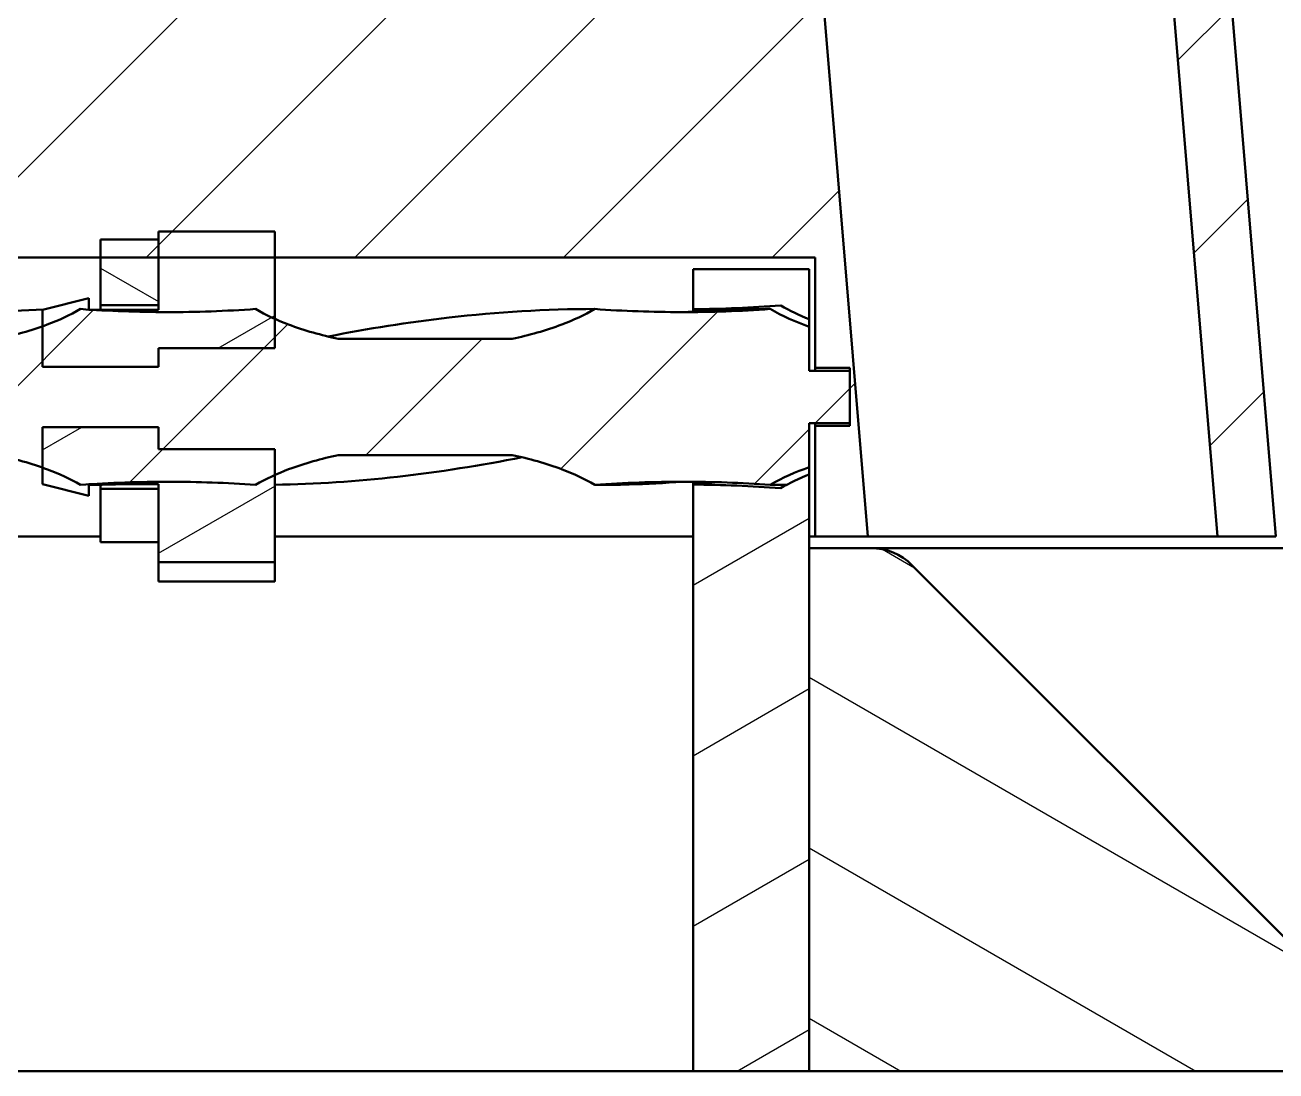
# Model space of a CAD drawing. Header units: inches. Extents: x 0.5 to 16.8, y 0.4 to 9.6.
# Drawn here: x 2.077 to 3.137, y 5.734 to 6.619 of the extents above; entities that cross this region are included whole.
import ezdxf

# ---------------------------------------------------------------- set-up
doc = ezdxf.new("R2010")
doc.units = ezdxf.units.IN
doc.header["$LTSCALE"] = 0.75
doc.header["$MEASUREMENT"] = 0
doc.layers.add('Hatching', color=7, linetype='Continuous', lineweight=25)
doc.layers.add('Visible', color=7, linetype='Continuous', lineweight=50)

msp = doc.modelspace()

# ---------------------------------------------------------------- hatches: boundary and pattern name
at = {"layer": 'Hatching'}
h = msp.add_hatch(dxfattribs=at)
h.set_pattern_fill('ANSI31', color=256, style=0)
h.paths.add_polyline_path([(1.418, 6.2258), (1.418, 5.7828), (1.2105, 5.7828), (1.2064, 5.7336), (1.5164, 5.7336), (1.5164, 6.2258)], flags=0)
edge = h.paths.add_edge_path(flags=0)
edge.add_line((1.5866, 7.0244), (1.5866, 7.1466))
edge.add_spline(control_points=[(1.5866, 7.1466), (1.5667, 7.1669), (1.5476, 7.188), (1.5294, 7.21)], knot_values=[-0.869234, -0.869234, -0.869234, -0.869234, 0, 0, 0, 0], degree=3, periodic=0)
edge.add_line((1.5294, 7.21), (1.3294, 7.21))
edge.add_line((1.3294, 7.21), (1.3212, 7.1116))
edge.add_line((1.3212, 7.1116), (1.418, 7.1116))
edge.add_line((1.418, 7.1116), (1.418, 7.0958))
edge.add_line((1.418, 7.0958), (1.418, 6.9285))
edge.add_line((1.418, 6.9285), (1.5485, 6.9285))
edge.add_line((1.5485, 6.9285), (1.5485, 6.9285))
edge.add_line((1.5485, 6.9285), (1.5485, 7.022))
edge.add_line((1.5485, 7.022), (1.5485, 7.0244))
edge.add_line((1.5485, 7.0244), (1.5866, 7.0244))
edge = h.paths.add_edge_path(flags=0)
edge.add_line((2.7073, 7.0684), (2.7073, 7.0253))
edge.add_ellipse((2.7015, 6.6816), major_axis=(0.0058, 0.3437), ratio=1, start_angle=-21.02, end_angle=0, ccw=False)
edge.add_ellipse((2.7015, 6.6816), major_axis=(0.1287, 0.3188), ratio=1, start_angle=358.7891, end_angle=360, ccw=False)
edge.add_ellipse((2.7015, 6.6816), major_axis=(0.1354, 0.316), ratio=1, start_angle=297.9561, end_angle=360, ccw=False)
edge.add_line((3.0441, 6.7101), (3.0877, 6.1864))
edge.add_line((3.0877, 6.1864), (3.1371, 6.1864))
edge.add_line((3.1371, 6.1864), (3.0841, 6.8233))
edge.add_line((3.0841, 6.8233), (3.0644, 6.8217))
edge.add_line((3.0644, 6.8217), (3.0624, 6.8456))
edge.add_line((3.0624, 6.8456), (3.0821, 6.8472))
edge.add_line((3.0821, 6.8472), (3.0813, 6.8568))
edge.add_line((3.0813, 6.8568), (3.0616, 6.8552))
edge.add_line((3.0616, 6.8552), (3.0603, 6.8707))
edge.add_line((3.0603, 6.8707), (3.08, 6.8724))
edge.add_line((3.08, 6.8724), (3.079, 6.8836))
edge.add_line((3.079, 6.8836), (3.0594, 6.8819))
edge.add_line((3.0594, 6.8819), (3.0586, 6.8919))
edge.add_line((3.0586, 6.8919), (3.0782, 6.8935))
edge.add_line((3.0782, 6.8935), (3.0518, 7.21))
edge.add_line((3.0518, 7.21), (2.8518, 7.21))
edge.add_spline(control_points=[(2.8518, 7.21), (2.8087, 7.1578), (2.7603, 7.1103), (2.7073, 7.0684)], knot_values=[-6.259705, -6.259705, -6.259705, -6.259705, -4.198165, -4.198165, -4.198165, -4.198165], degree=3, periodic=0)
edge = h.paths.add_edge_path(flags=0)
edge.add_ellipse((2.7015, 6.6816), major_axis=(0.0483, 0.004), ratio=1, start_angle=0, end_angle=90.6986)
edge.add_line((2.6969, 6.7298), (2.6899, 6.7291))
edge.add_line((2.6899, 6.7291), (1.5485, 6.7291))
edge.add_line((1.5485, 6.7291), (1.5485, 6.7316))
edge.add_line((1.5485, 6.7316), (1.5485, 6.8251))
edge.add_line((1.5485, 6.8251), (1.5485, 6.8251))
edge.add_line((1.5485, 6.8251), (1.418, 6.8251))
edge.add_line((1.418, 6.8251), (1.418, 6.6792))
edge.add_line((1.418, 6.6792), (1.4377, 6.6792))
edge.add_line((1.4377, 6.6792), (1.4377, 6.6103))
edge.add_line((1.4377, 6.6103), (1.418, 6.6103))
edge.add_line((1.418, 6.6103), (1.418, 6.3832))
edge.add_line((1.418, 6.3832), (1.5164, 6.3832))
edge.add_line((1.5164, 6.3832), (1.5164, 6.4226))
edge.add_line((1.5164, 6.4226), (2.1414, 6.4226))
edge.add_line((2.1414, 6.4226), (2.1906, 6.4226))
edge.add_line((2.1906, 6.4226), (2.289, 6.4226))
edge.add_line((2.289, 6.4226), (2.7467, 6.4226))
edge.add_line((2.7467, 6.4226), (2.7467, 6.3291))
edge.add_line((2.7467, 6.3291), (2.7762, 6.3291))
edge.add_line((2.7762, 6.3291), (2.7762, 6.3266))
edge.add_line((2.7762, 6.3266), (2.7762, 6.2824))
edge.add_line((2.7762, 6.2824), (2.7762, 6.2799))
edge.add_line((2.7762, 6.2799), (2.7467, 6.2799))
edge.add_line((2.7467, 6.2799), (2.7467, 6.1864))
edge.add_line((2.7467, 6.1864), (2.7914, 6.1864))
edge.add_line((2.7914, 6.1864), (2.7498, 6.6856))
h = msp.add_hatch(dxfattribs=at)
h.set_pattern_fill('ANSI31', color=256, angle=-15, style=0)
h.paths.add_polyline_path([(2.1906, 6.1645), (2.289, 6.1645), (2.289, 6.2384), (2.289, 6.2602), (2.1906, 6.2602), (2.1906, 6.279), (2.0922, 6.279), (2.0922, 6.2447), (2.0922, 6.2307), (2.1316, 6.2208), (2.1316, 6.2305), (2.1316, 6.2307), (2.1341, 6.2307), (2.1906, 6.2307), (2.1906, 6.2267), (2.1906, 6.1815)], flags=0)
h.paths.add_polyline_path([(2.289, 6.4445), (2.1906, 6.4445), (2.1906, 6.4379), (2.1906, 6.4226), (2.1906, 6.3823), (2.1906, 6.3783), (2.1341, 6.3783), (2.1316, 6.3783), (2.1316, 6.3785), (2.1316, 6.3882), (2.0922, 6.3783), (2.0922, 6.3643), (2.0922, 6.33), (2.1906, 6.33), (2.1906, 6.3457), (2.289, 6.3457), (2.289, 6.3706), (2.289, 6.4226)], flags=0)
h = msp.add_hatch(dxfattribs=at)
h.set_pattern_fill('ANSI31', color=256, angle=105, style=0)
h.paths.add_polyline_path([(2.1906, 6.4379), (2.1414, 6.4379), (2.1414, 6.4226), (2.1414, 6.3823), (2.1906, 6.3823), (2.1906, 6.4226)], flags=0)
h.paths.add_polyline_path([(2.1414, 6.1815), (2.1906, 6.1815), (2.1906, 6.2267), (2.1414, 6.2267)], flags=0)
h = msp.add_hatch(dxfattribs=at)
h.set_pattern_fill('ANSI31', color=256, angle=-15, style=0)
edge = h.paths.add_edge_path(flags=0)
edge.add_spline(control_points=[(2.7174, 6.2272), (2.6929, 6.2292), (2.6679, 6.2301), (2.6434, 6.2303)], knot_values=[-0.748588, -0.748588, -0.748588, -0.748588, 0, 0, 0, 0], degree=3, periodic=0)
edge.add_line((2.6434, 6.2303), (2.6434, 5.7336))
edge.add_line((2.6434, 5.7336), (2.7418, 5.7336))
edge.add_line((2.7418, 5.7336), (2.7418, 6.1765))
edge.add_line((2.7418, 6.1765), (2.7418, 6.2389))
edge.add_spline(control_points=[(2.7418, 6.2389), (2.7334, 6.2356), (2.7252, 6.2317), (2.7174, 6.2272)], knot_values=[-0.274979, -0.274979, -0.274979, -0.274979, 0, 0, 0, 0], degree=3, periodic=0)
edge = h.paths.add_edge_path(flags=0)
edge.add_spline(control_points=[(2.6434, 6.3789), (2.668, 6.379), (2.693, 6.38), (2.7176, 6.382)], knot_values=[-0.750446, -0.750446, -0.750446, -0.750446, 0, 0, 0, 0], degree=3, periodic=0)
edge.add_spline(control_points=[(2.7176, 6.382), (2.7253, 6.3775), (2.7335, 6.3736), (2.7418, 6.3703)], knot_values=[-0.27338, -0.27338, -0.27338, -0.27338, 0, 0, 0, 0], degree=3, periodic=0)
edge.add_line((2.7418, 6.3703), (2.7418, 6.4128))
edge.add_line((2.7418, 6.4128), (2.6434, 6.4128))
edge.add_line((2.6434, 6.4128), (2.6434, 6.3789))
h = msp.add_hatch(dxfattribs=at)
h.set_pattern_fill('ANSI31', color=256, style=0)
edge = h.paths.add_edge_path(flags=0)
edge.add_spline(control_points=[(2.0543, 6.3537), (2.0282, 6.3537), (2.0092, 6.3537), (1.9502, 6.3537), (1.9275, 6.3537), (1.907, 6.3537)], knot_values=[-1.259391, -1.259391, -1.259391, -1.259391, -0.626542, -0.626542, -0.000037, -0.000037, -0.000037, -0.000037], degree=3, periodic=0)
edge.add_spline(control_points=[(1.907, 6.3537), (1.8928, 6.3568), (1.8783, 6.3608), (1.8551, 6.3695), (1.8457, 6.3738), (1.8369, 6.379)], knot_values=[-0.75774, -0.75774, -0.75774, -0.75774, -0.312541, -0.312541, 0, 0, 0, 0], degree=3, periodic=0)
edge.add_spline(control_points=[(1.8369, 6.379), (1.812, 6.3772), (1.7866, 6.3763), (1.7373, 6.3764), (1.7126, 6.3773), (1.6885, 6.379)], knot_values=[-1.490025, -1.490025, -1.490025, -1.490025, -0.73625, -0.73625, -0.000003, -0.000003, -0.000003, -0.000003], degree=3, periodic=0)
edge.add_spline(control_points=[(1.6885, 6.379), (1.6795, 6.3738), (1.6701, 6.3695), (1.6468, 6.3607), (1.6325, 6.3568), (1.6184, 6.3537)], knot_values=[-0.75392, -0.75392, -0.75392, -0.75392, -0.440057, -0.440057, 0, 0, 0, 0], degree=3, periodic=0)
edge.add_spline(control_points=[(1.6184, 6.3537), (1.6058, 6.3537), (1.5879, 6.3537), (1.5511, 6.3537), (1.5356, 6.3537), (1.5213, 6.3537)], knot_values=[-0.853328, -0.853328, -0.853328, -0.853328, -0.434709, -0.434709, 0, 0, 0, 0], degree=3, periodic=0)
edge.add_line((1.5213, 6.3537), (1.5213, 6.3537))
edge.add_line((1.5213, 6.3537), (1.418, 6.3537))
edge.add_line((1.418, 6.3537), (1.418, 6.3418))
edge.add_line((1.418, 6.3418), (1.3195, 6.3418))
edge.add_line((1.3195, 6.3418), (1.3195, 6.2613))
edge.add_line((1.3195, 6.2613), (1.418, 6.2613))
edge.add_line((1.418, 6.2613), (1.418, 6.2553))
edge.add_line((1.418, 6.2553), (1.5213, 6.2553))
edge.add_line((1.5213, 6.2553), (1.5213, 6.2553))
edge.add_spline(control_points=[(1.5213, 6.2553), (1.5356, 6.2553), (1.5511, 6.2553), (1.5879, 6.2553), (1.6058, 6.2553), (1.6184, 6.2553)], knot_values=[-0.781028, -0.781028, -0.781028, -0.781028, -0.383151, -0.383151, 0, 0, 0, 0], degree=3, periodic=0)
edge.add_spline(control_points=[(1.6184, 6.2553), (1.6326, 6.2522), (1.647, 6.2483), (1.6702, 6.2395), (1.6796, 6.2352), (1.6885, 6.23)], knot_values=[-0.758093, -0.758093, -0.758093, -0.758093, -0.312778, -0.312778, -0.000002, -0.000002, -0.000002, -0.000002], degree=3, periodic=0)
edge.add_spline(control_points=[(1.6885, 6.23), (1.7132, 6.2318), (1.7387, 6.2327), (1.788, 6.2326), (1.8127, 6.2318), (1.8369, 6.23)], knot_values=[-1.503481, -1.503481, -1.503481, -1.503481, -0.739356, -0.739356, 0, 0, 0, 0], degree=3, periodic=0)
edge.add_spline(control_points=[(1.8369, 6.23), (1.8458, 6.2352), (1.8553, 6.2395), (1.8785, 6.2483), (1.8929, 6.2522), (1.907, 6.2553)], knot_values=[-0.754131, -0.754131, -0.754131, -0.754131, -0.440271, -0.440271, 0, 0, 0, 0], degree=3, periodic=0)
edge.add_spline(control_points=[(1.907, 6.2553), (1.9281, 6.2553), (1.9509, 6.2553), (2.0104, 6.2553), (2.0288, 6.2553), (2.0543, 6.2553)], knot_values=[-1.606965, -1.606965, -1.606965, -1.606965, -0.776064, -0.776064, 0, 0, 0, 0], degree=3, periodic=0)
edge.add_spline(control_points=[(2.0543, 6.2553), (2.0685, 6.2522), (2.083, 6.2482), (2.1062, 6.2395), (2.1156, 6.2352), (2.1244, 6.23)], knot_values=[-0.757794, -0.757794, -0.757794, -0.757794, -0.312348, -0.312348, -0.000001, -0.000001, -0.000001, -0.000001], degree=3, periodic=0)
edge.add_spline(control_points=[(2.1244, 6.23), (2.1493, 6.2319), (2.1747, 6.2327), (2.2236, 6.2326), (2.2486, 6.2318), (2.2728, 6.23)], knot_values=[-1.508782, -1.508782, -1.508782, -1.508782, -0.739286, -0.739286, 0, 0, 0, 0], degree=3, periodic=0)
edge.add_spline(control_points=[(2.2728, 6.23), (2.2817, 6.2352), (2.2911, 6.2396), (2.3144, 6.2483), (2.3287, 6.2522), (2.3428, 6.2553)], knot_values=[-0.753093, -0.753093, -0.753093, -0.753093, -0.43974, -0.43974, 0, 0, 0, 0], degree=3, periodic=0)
edge.add_spline(control_points=[(2.3428, 6.2553), (2.3887, 6.2553), (2.4165, 6.2553), (2.4669, 6.2553), (2.4805, 6.2553), (2.4902, 6.2553)], knot_values=[-1.146604, -1.146604, -1.146604, -1.146604, -0.296219, -0.296219, 0, 0, 0, 0], degree=3, periodic=0)
edge.add_spline(control_points=[(2.4902, 6.2553), (2.5044, 6.2522), (2.5188, 6.2483), (2.542, 6.2395), (2.5514, 6.2352), (2.5602, 6.23)], knot_values=[-0.757736, -0.757736, -0.757736, -0.757736, -0.312638, -0.312638, -0.000002, -0.000002, -0.000002, -0.000002], degree=3, periodic=0)
edge.add_spline(control_points=[(2.5602, 6.23), (2.585, 6.2318), (2.6105, 6.2327), (2.6598, 6.2327), (2.6845, 6.2318), (2.7087, 6.23)], knot_values=[-1.50299, -1.50299, -1.50299, -1.50299, -0.739266, -0.739266, 0, 0, 0, 0], degree=3, periodic=0)
edge.add_spline(control_points=[(2.7087, 6.23), (2.7191, 6.2362), (2.7304, 6.241), (2.7418, 6.245)], knot_values=[-0.369104, -0.369104, -0.369104, -0.369104, 0, 0, 0, 0], degree=3, periodic=0)
edge.add_line((2.7418, 6.245), (2.7418, 6.2824))
edge.add_line((2.7418, 6.2824), (2.7762, 6.2824))
edge.add_line((2.7762, 6.2824), (2.7762, 6.3266))
edge.add_line((2.7762, 6.3266), (2.7418, 6.3266))
edge.add_line((2.7418, 6.3266), (2.7418, 6.364))
edge.add_spline(control_points=[(2.7418, 6.364), (2.7304, 6.368), (2.7191, 6.3728), (2.7087, 6.379)], knot_values=[-0.370171, -0.370171, -0.370171, -0.370171, 0, 0, 0, 0], degree=3, periodic=0)
edge.add_spline(control_points=[(2.7087, 6.379), (2.6838, 6.3771), (2.6584, 6.3763), (2.6091, 6.3764), (2.5843, 6.3772), (2.5602, 6.379)], knot_values=[-1.490347, -1.490347, -1.490347, -1.490347, -0.73627, -0.73627, 0, 0, 0, 0], degree=3, periodic=0)
edge.add_spline(control_points=[(2.5602, 6.379), (2.5513, 6.3738), (2.5419, 6.3695), (2.5186, 6.3607), (2.5043, 6.3568), (2.4902, 6.3537)], knot_values=[-0.753629, -0.753629, -0.753629, -0.753629, -0.439906, -0.439906, -0.00006, -0.00006, -0.00006, -0.00006], degree=3, periodic=0)
edge.add_spline(control_points=[(2.4902, 6.3537), (2.4803, 6.3537), (2.4663, 6.3537), (2.4394, 6.3537), (2.4253, 6.3537), (2.3913, 6.3537), (2.367, 6.3537), (2.3428, 6.3537)], knot_values=[-1.333698, -1.333698, -1.333698, -1.333698, -1.036079, -1.036079, -0.738395, -0.738395, -0.000006, -0.000006, -0.000006, -0.000006], degree=3, periodic=0)
edge.add_spline(control_points=[(2.3428, 6.3537), (2.3286, 6.3568), (2.3142, 6.3607), (2.291, 6.3695), (2.2816, 6.3738), (2.2728, 6.379)], knot_values=[-0.757402, -0.757402, -0.757402, -0.757402, -0.312326, -0.312326, 0, 0, 0, 0], degree=3, periodic=0)
edge.add_spline(control_points=[(2.2728, 6.379), (2.2479, 6.3772), (2.2221, 6.3763), (2.1733, 6.3764), (2.1486, 6.3772), (2.1244, 6.379)], knot_values=[-1.49092, -1.49092, -1.49092, -1.49092, -0.739531, -0.739531, -0.000002, -0.000002, -0.000002, -0.000002], degree=3, periodic=0)
edge.add_spline(control_points=[(2.1244, 6.379), (2.1155, 6.3738), (2.106, 6.3694), (2.0828, 6.3607), (2.0684, 6.3568), (2.0543, 6.3537)], knot_values=[-0.75333, -0.75333, -0.75333, -0.75333, -0.440036, -0.440036, -0.000054, -0.000054, -0.000054, -0.000054], degree=3, periodic=0)
h.paths.add_polyline_path([(1.6197, 6.3242), (1.7182, 6.3242), (1.7182, 6.2848), (1.6197, 6.2848), (1.6197, 6.2689), (1.5213, 6.2689), (1.5213, 6.3353), (1.6197, 6.3353)], flags=0)
h = msp.add_hatch(dxfattribs=at)
h.set_pattern_fill('ANSI31', color=256, angle=105, style=0)
edge = h.paths.add_edge_path(flags=0)
edge.add_line((2.7418, 5.7336), (4.3018, 5.7336))
edge.add_line((4.3018, 5.7336), (4.2649, 6.1765))
edge.add_line((4.2649, 6.1765), (4.2415, 6.1765))
edge.add_ellipse((4.2415, 6.1273), major_axis=(0, 0.0492), ratio=1, start_angle=0, end_angle=90)
edge.add_line((4.1923, 6.1273), (4.1923, 5.8813))
edge.add_ellipse((4.0939, 5.8813), major_axis=(0.0984, 0), ratio=1, start_angle=270, end_angle=360, ccw=False)
edge.add_line((4.0939, 5.7828), (3.2488, 5.7828))
edge.add_ellipse((3.2488, 5.8813), major_axis=(0, -0.0984), ratio=1, start_angle=-45, end_angle=0, ccw=False)
edge.add_line((3.1792, 5.8117), (2.8288, 6.1621))
edge.add_ellipse((2.794, 6.1273), major_axis=(0.0348, 0.0348), ratio=1, start_angle=0, end_angle=45)
edge.add_line((2.794, 6.1765), (2.7418, 6.1765))
edge.add_line((2.7418, 6.1765), (2.7418, 5.7336))

# ---------------------------------------------------------------- linework, layer by layer
at = {"layer": 'Visible', "extrusion": (-4.93038e-32, 1, -3.94746e-16)}
for p, q in [((3.1371, 6.1864, 0.4111), (3.0841, 6.8233, 0.4111)), ((3.0441, 6.7101, 0.4111), (3.0877, 6.1864, 0.4111)), ((2.7914, 6.1864, 0.4111), (2.7498, 6.6856, 0.4111)), ((2.1906, 6.4445, 0.4111), (2.1906, 6.3783, 0.4111)), ((2.289, 6.3457, 0.4111), (2.289, 6.4445, 0.4111)), ((2.1906, 6.4379, 0.4111), (2.1414, 6.4379, 0.4111)), ((2.1414, 6.4379, 0.4111), (2.1414, 6.3823, 0.4111)), ((2.1906, 6.3823, 0.4111), (2.1906, 6.4379, 0.4111)), ((1.5164, 6.4226, 0.4111), (2.7467, 6.4226, 0.4111)), ((2.7467, 6.4226, 0.4111), (2.7467, 6.3291, 0.4111)), ((2.7418, 6.4128, 0.4111), (2.6434, 6.4128, 0.4111)), ((2.6434, 6.4128, 0.4111), (2.6434, 6.3789, 0.4111)), ((2.7418, 6.3703, 0.4111), (2.7418, 6.4128, 0.4111)), ((2.1316, 6.3882, 0.4111), (2.0922, 6.3783, 0.4111)), ((2.1316, 6.3783, 0.4111), (2.1316, 6.3882, 0.4111)), ((2.1414, 6.3823, 0.4111), (2.1906, 6.3823, 0.4111)), ((2.0922, 6.3783, 0.4111), (2.0922, 6.33, 0.4111)), ((2.1906, 6.3783, 0.4111), (2.1316, 6.3783, 0.4111)), ((2.7418, 6.3266, 0.4111), (2.7418, 6.364, 0.4111)), ((2.1906, 6.33, 0.4111), (2.1906, 6.3457, 0.4111)), ((2.1906, 6.3457, 0.4111), (2.289, 6.3457, 0.4111)), ((2.0922, 6.33, 0.4111), (2.1906, 6.33, 0.4111)), ((2.7762, 6.3266, 0.4111), (2.7418, 6.3266, 0.4111)), ((2.7467, 6.3291, 0.4111), (2.7762, 6.3291, 0.4111)), ((2.7762, 6.3291, 0.4111), (2.7762, 6.2799, 0.4111)), ((2.7762, 6.2824, 0.4111), (2.7762, 6.3266, 0.4111)), ((2.1906, 6.279, 0.4111), (2.0922, 6.279, 0.4111)), ((2.0922, 6.279, 0.4111), (2.0922, 6.2307, 0.4111)), ((2.1906, 6.2602, 0.4111), (2.1906, 6.279, 0.4111)), ((2.7418, 6.245, 0.4111), (2.7418, 6.2824, 0.4111)), ((2.7418, 6.2824, 0.4111), (2.7762, 6.2824, 0.4111)), ((2.7762, 6.2799, 0.4111), (2.7467, 6.2799, 0.4111)), ((2.7467, 6.2799, 0.4111), (2.7467, 6.1864, 0.4111)), ((2.289, 6.2602, 0.4111), (2.1906, 6.2602, 0.4111)), ((2.289, 6.1645, 0.4111), (2.289, 6.2602, 0.4111)), ((2.7418, 6.245, 0.4111), (2.7418, 6.2389, 0.4073)), ((2.7418, 5.7336, 0.4111), (2.7418, 6.2389, 0.4111)), ((2.0922, 6.2307, 0.4111), (2.1316, 6.2208, 0.4111)), ((2.1316, 6.2208, 0.4111), (2.1316, 6.2307, 0.4111)), ((2.1316, 6.2307, 0.4111), (2.1906, 6.2307, 0.4111)), ((2.1906, 6.2267, 0.4111), (2.1414, 6.2267, 0.4111)), ((2.1414, 6.2267, 0.4111), (2.1414, 6.1815, 0.4111)), ((2.1906, 6.2307, 0.4111), (2.1906, 6.1645, 0.4111)), ((2.1906, 6.1815, 0.4111), (2.1906, 6.2267, 0.4111)), ((2.6434, 6.2303, 0.4111), (2.6434, 5.7336, 0.4111)), ((2.1414, 6.1864, 0.293), (1.5164, 6.1864, 0.293)), ((2.1414, 6.1815, 0.4111), (2.1906, 6.1815, 0.4111)), ((2.6434, 6.1864, 0.293), (2.289, 6.1864, 0.293)), ((2.7467, 6.1864, 0.293), (2.7418, 6.1864, 0.293)), ((2.7467, 6.1864, 0.4111), (2.7914, 6.1864, 0.4111)), ((3.0877, 6.1864, 0.4111), (3.1371, 6.1864, 0.4111)), ((2.794, 6.1765, 0.4111), (2.7418, 6.1765, 0.4111)), ((2.7418, 6.1765, 0.4111), (2.7418, 5.7336, 0.4111)), ((4.0939, 6.1765, -0.1303), (3.0028, 6.1765, -0.1303)), ((3.1792, 5.8117, 0.4111), (2.8288, 6.1621, 0.4111)), ((2.6434, 5.7336, -0.2287), (1.5164, 5.7336, -0.2287)), ((2.6434, 5.7336, 0.4111), (2.7418, 5.7336, 0.4111)), ((2.7418, 5.7336, 0.4111), (4.3018, 5.7336, 0.4111))]:
    msp.add_line(p, q, dxfattribs=at)
at = {"layer": 'Visible', "extrusion": (1, -4.93038e-32, -2.22045e-16)}
for centre, radius, start, end in [((6.3045, 0.4111, 2.1414), 0.0778, 341.6893, 0), ((6.3045, 0.4111, 2.7467), 0.0246, 334.1581, 0), ((6.3045, 0.4111, 2.7467), 0.0246, 180, 205.8419), ((6.3045, 0.4111, 2.1414), 0.0778, 180, 197.04)]:
    msp.add_arc(centre, radius, start, end, dxfattribs=at)
at = {"layer": 'Visible'}
msp.add_arc((2.794, 6.1273, 0.4111), 0.0492, 45, 90, dxfattribs=at)
at = {"layer": 'Visible', "extrusion": (2.31747e-32, -1, 3.26414e-16)}
msp.add_ellipse((2.9396, 6.1864, 0.4111), major_axis=(-0.1481, 0), ratio=0.996546, start_param=0, end_param=3.141593, dxfattribs=at)
at = {"layer": 'Visible', "extrusion": (3.60734e-32, 1, -5.95843e-17)}
msp.add_ellipse((3.0028, 6.1765, 0.0174), major_axis=(-0.2088, 0), ratio=0.707107, start_param=4.712389, end_param=6.283185, dxfattribs=at)
at = {"layer": 'Visible'}
for points, degree, knots in [([(2.289, 6.4445, 0.4111), (2.2726, 6.4445, 0.4111), (2.2562, 6.4445, 0.4111), (2.2234, 6.4445, 0.4111), (2.207, 6.4445, 0.4111), (2.1906, 6.4445, 0.4111)], 3, [-1, -1, -1, -1, -0.5, -0.5, 0, 0, 0, 0]), ([(2.1244, 6.379, 0.4111), (2.1155, 6.3738, 0.4111), (2.106, 6.3694, 0.4111), (2.0828, 6.3607, 0.4111), (2.0684, 6.3568, 0.4111), (2.0543, 6.3537, 0.4111)], 3, [-0.7533301, -0.7533301, -0.7533301, -0.7533301, -0.4400359, -0.4400359, -0.0000543, -0.0000543, -0.0000543, -0.0000543]), ([(2.2728, 6.379, 0.4111), (2.2479, 6.3772, 0.4111), (2.2221, 6.3763, 0.4111), (2.1733, 6.3764, 0.4111), (2.1486, 6.3772, 0.4111), (2.1244, 6.379, 0.4111)], 3, [-1.49092, -1.49092, -1.49092, -1.49092, -0.739531, -0.739531, -0.000002, -0.000002, -0.000002, -0.000002]), ([(2.3428, 6.3537, 0.4111), (2.3286, 6.3568, 0.4111), (2.3142, 6.3607, 0.4111), (2.291, 6.3695, 0.4111), (2.2816, 6.3738, 0.4111), (2.2728, 6.379, 0.4111)], 3, [-0.7574015, -0.7574015, -0.7574015, -0.7574015, -0.3123265, -0.3123265, 0, 0, 0, 0]), ([(2.3344, 6.3557, 0.3569), (2.3679, 6.3623, 0.3631), (2.4018, 6.3677, 0.3705), (2.4776, 6.3764, 0.3889), (2.5187, 6.379, 0.3999), (2.5602, 6.379, 0.4111)], 3, [8.840448, 8.840448, 8.840448, 8.840448, 9.960002, 9.960002, 11.274342, 11.274342, 11.274342, 11.274342]), ([(2.5602, 6.379, 0.4111), (2.5513, 6.3738, 0.4111), (2.5419, 6.3695, 0.4111), (2.5186, 6.3607, 0.4111), (2.5043, 6.3568, 0.4111), (2.4902, 6.3537, 0.4111)], 3, [-0.7536291, -0.7536291, -0.7536291, -0.7536291, -0.439906, -0.439906, -0.0000602, -0.0000602, -0.0000602, -0.0000602]), ([(2.7087, 6.379, 0.4111), (2.6838, 6.3771, 0.4111), (2.6584, 6.3763, 0.4111), (2.6091, 6.3764, 0.4111), (2.5843, 6.3772, 0.4111), (2.5602, 6.379, 0.4111)], 3, [-1.490347, -1.490347, -1.490347, -1.490347, -0.73627, -0.73627, 0, 0, 0, 0]), ([(2.7418, 6.3703, 0.4111), (2.7418, 6.3697, 0.4107), (2.7418, 6.3692, 0.4104), (2.7418, 6.3671, 0.4091), (2.7418, 6.3655, 0.4082), (2.7418, 6.364, 0.4073)], 3, [-0.17478221, -0.17478221, -0.17478221, -0.17478221, -0.15471931, -0.15471931, -0.09989321, -0.09989321, -0.09989321, -0.09989321]), ([(2.4902, 6.3537, 0.4111), (2.4803, 6.3537, 0.4111), (2.4663, 6.3537, 0.4111), (2.4394, 6.3537, 0.4111), (2.4253, 6.3537, 0.4111), (2.3913, 6.3537, 0.4111), (2.367, 6.3537, 0.4111), (2.3428, 6.3537, 0.4111)], 3, [-1.333698, -1.333698, -1.333698, -1.333698, -1.036079, -1.036079, -0.738395, -0.738395, -0.000006, -0.000006, -0.000006, -0.000006]), ([(2.0543, 6.2553, 0.4111), (2.0685, 6.2522, 0.4111), (2.083, 6.2482, 0.4111), (2.1062, 6.2395, 0.4111), (2.1156, 6.2352, 0.4111), (2.1244, 6.23, 0.4111)], 3, [-0.7577939, -0.7577939, -0.7577939, -0.7577939, -0.312348, -0.312348, -0.0000012, -0.0000012, -0.0000012, -0.0000012]), ([(2.2728, 6.23, 0.4111), (2.2817, 6.2352, 0.4111), (2.2911, 6.2396, 0.4111), (2.3144, 6.2483, 0.4111), (2.3287, 6.2522, 0.4111), (2.3428, 6.2553, 0.4111)], 3, [-0.7530932, -0.7530932, -0.7530932, -0.7530932, -0.4397399, -0.4397399, 0, 0, 0, 0]), ([(2.289, 6.2301, 0.4067), (2.3237, 6.2307, 0.3974), (2.3936, 6.2353, 0.3789), (2.4634, 6.2465, 0.3634), (2.4986, 6.2534, 0.3569)], 3, [2.7666284, 2.7666284, 2.7666284, 2.7666284, 3.1415927, 3.5219606, 3.5219606, 3.5219606, 3.5219606]), ([(2.3428, 6.2553, 0.4111), (2.3887, 6.2553, 0.4111), (2.4165, 6.2553, 0.4111), (2.4669, 6.2553, 0.4111), (2.4805, 6.2553, 0.4111), (2.4902, 6.2553, 0.4111)], 3, [-1.146604, -1.146604, -1.146604, -1.146604, -0.296219, -0.296219, 0, 0, 0, 0]), ([(2.4902, 6.2553, 0.4111), (2.5044, 6.2522, 0.4111), (2.5188, 6.2483, 0.4111), (2.542, 6.2395, 0.4111), (2.5514, 6.2352, 0.4111), (2.5602, 6.23, 0.4111)], 3, [-0.7577361, -0.7577361, -0.7577361, -0.7577361, -0.3126382, -0.3126382, -0.0000024, -0.0000024, -0.0000024, -0.0000024]), ([(2.1244, 6.23, 0.4111), (2.1493, 6.2319, 0.4111), (2.1747, 6.2327, 0.4111), (2.2236, 6.2326, 0.4111), (2.2486, 6.2318, 0.4111), (2.2728, 6.23, 0.4111)], 3, [-1.508782, -1.508782, -1.508782, -1.508782, -0.739286, -0.739286, 0, 0, 0, 0]), ([(2.5602, 6.23, 0.4111), (2.585, 6.2318, 0.4111), (2.6105, 6.2327, 0.4111), (2.6598, 6.2327, 0.4111), (2.6845, 6.2318, 0.4111), (2.7087, 6.23, 0.4111)], 3, [-1.50299, -1.50299, -1.50299, -1.50299, -0.739266, -0.739266, 0, 0, 0, 0]), ([(2.5602, 6.23, 0.4111), (2.5699, 6.23, 0.4085), (2.5795, 6.2301, 0.4059), (2.6043, 6.2308, 0.3993), (2.6194, 6.2316, 0.3953), (2.6345, 6.2327, 0.3914)], 3, [11.2743421, 11.2743421, 11.2743421, 11.2743421, 11.5788772, 11.5788772, 12.0532026, 12.0532026, 12.0532026, 12.0532026]), ([(2.1316, 6.23, 0.4091), (2.1316, 6.23, 0.4091), (2.1316, 6.23, 0.4091), (2.1416, 6.2301, 0.4064), (2.1516, 6.2303, 0.4038), (2.1615, 6.2307, 0.4011)], 3, [6.600669, 6.600669, 6.600669, 6.600669, 6.600669, 6.600669, 6.9242605, 6.9242605, 6.9242605, 6.9242605]), ([(2.6434, 6.2303, 0.4111), (2.6434, 6.2303, 0.4106), (2.6434, 6.2303, 0.4102), (2.6434, 6.2304, 0.4025), (2.6434, 6.2305, 0.3952), (2.6434, 6.2307, 0.388)], 3, [-0.2348021, -0.2348021, -0.2348021, -0.2348021, -0.221244, -0.221244, -0.0000006, -0.0000006, -0.0000006, -0.0000006]), ([(2.1906, 6.1645, 0.4111), (2.207, 6.1645, 0.4111), (2.2234, 6.1645, 0.4111), (2.2562, 6.1645, 0.4111), (2.2726, 6.1645, 0.4111), (2.289, 6.1645, 0.4111)], 3, [-1, -1, -1, -1, -0.5, -0.5, 0, 0, 0, 0]), ([(2.1906, 6.1482, 0.3922), (2.1906, 6.1482, 0.3923), (2.1906, 6.1484, 0.3924), (2.1906, 6.1486, 0.3925), (2.1906, 6.1489, 0.3927), (2.1906, 6.1493, 0.393), (2.1906, 6.1497, 0.3933), (2.1906, 6.1501, 0.3935), (2.1906, 6.1505, 0.3938), (2.1906, 6.1508, 0.394), (2.1906, 6.1512, 0.3943), (2.1906, 6.1516, 0.3945), (2.1906, 6.152, 0.3947), (2.1906, 6.1524, 0.395), (2.1906, 6.1528, 0.3952), (2.1906, 6.1532, 0.3954), (2.1906, 6.1536, 0.3957), (2.1906, 6.154, 0.3959), (2.1906, 6.1544, 0.3961), (2.1906, 6.1548, 0.3963), (2.1906, 6.1552, 0.3965), (2.1906, 6.1556, 0.3967), (2.1906, 6.156, 0.3969), (2.1906, 6.1563, 0.3972), (2.1906, 6.1567, 0.3973), (2.1906, 6.1571, 0.3975), (2.1906, 6.1576, 0.3977), (2.1906, 6.158, 0.3979), (2.1906, 6.1584, 0.3981), (2.1906, 6.1588, 0.3983), (2.1906, 6.1592, 0.3985), (2.1906, 6.1596, 0.3986), (2.1906, 6.16, 0.3988), (2.1906, 6.1604, 0.3989), (2.1906, 6.1608, 0.3991), (2.1906, 6.1612, 0.3993), (2.1906, 6.1616, 0.3994), (2.1906, 6.162, 0.3995), (2.1906, 6.1624, 0.3997), (2.1906, 6.1628, 0.3998), (2.1906, 6.1632, 0.3999), (2.1906, 6.1637, 0.4), (2.1906, 6.164, 0.4001), (2.1906, 6.1642, 0.4002), (2.1906, 6.1644, 0.4002), (2.1906, 6.1645, 0.4002)], 5, [-1, -1, -1, -1, -1, -1, -0.9777778, -0.9555556, -0.9333333, -0.9111111, -0.8888889, -0.8666667, -0.8444444, -0.8222222, -0.8, -0.7777778, -0.7555556, -0.7333333, -0.7111111, -0.6888889, -0.6666667, -0.6444444, -0.6222222, -0.6, -0.5777778, -0.5555556, -0.5333333, -0.5111111, -0.4888889, -0.4666667, -0.4444444, -0.4222222, -0.4, -0.3777778, -0.3555556, -0.3333333, -0.3111111, -0.2888889, -0.2666667, -0.2444444, -0.2222222, -0.2, -0.1777778, -0.1555556, -0.1333333, -0.1111111, -0.0911628, -0.0911628, -0.0911628, -0.0911628, -0.0911628, -0.0911628]), ([(2.289, 6.1482, 0.3922), (2.289, 6.1482, 0.3923), (2.289, 6.1484, 0.3924), (2.289, 6.1486, 0.3925), (2.289, 6.1489, 0.3927), (2.289, 6.1493, 0.393), (2.289, 6.1497, 0.3933), (2.289, 6.1501, 0.3935), (2.289, 6.1505, 0.3938), (2.289, 6.1508, 0.394), (2.289, 6.1512, 0.3943), (2.289, 6.1516, 0.3945), (2.289, 6.152, 0.3947), (2.289, 6.1524, 0.395), (2.289, 6.1528, 0.3952), (2.289, 6.1532, 0.3954), (2.289, 6.1536, 0.3957), (2.289, 6.154, 0.3959), (2.289, 6.1544, 0.3961), (2.289, 6.1548, 0.3963), (2.289, 6.1552, 0.3965), (2.289, 6.1556, 0.3967), (2.289, 6.156, 0.3969), (2.289, 6.1563, 0.3972), (2.289, 6.1567, 0.3973), (2.289, 6.1571, 0.3975), (2.289, 6.1576, 0.3977), (2.289, 6.158, 0.3979), (2.289, 6.1584, 0.3981), (2.289, 6.1588, 0.3983), (2.289, 6.1592, 0.3985), (2.289, 6.1596, 0.3986), (2.289, 6.16, 0.3988), (2.289, 6.1604, 0.3989), (2.289, 6.1608, 0.3991), (2.289, 6.1612, 0.3993), (2.289, 6.1616, 0.3994), (2.289, 6.162, 0.3995), (2.289, 6.1624, 0.3997), (2.289, 6.1628, 0.3998), (2.289, 6.1632, 0.3999), (2.289, 6.1637, 0.4), (2.289, 6.164, 0.4001), (2.289, 6.1642, 0.4002), (2.289, 6.1644, 0.4002), (2.289, 6.1645, 0.4002)], 5, [-1, -1, -1, -1, -1, -1, -0.9777778, -0.9555556, -0.9333333, -0.9111111, -0.8888889, -0.8666667, -0.8444444, -0.8222222, -0.8, -0.7777778, -0.7555556, -0.7333333, -0.7111111, -0.6888889, -0.6666667, -0.6444444, -0.6222222, -0.6, -0.5777778, -0.5555556, -0.5333333, -0.5111111, -0.4888889, -0.4666667, -0.4444444, -0.4222222, -0.4, -0.3777778, -0.3555556, -0.3333333, -0.3111111, -0.2888889, -0.2666667, -0.2444444, -0.2222222, -0.2, -0.1777778, -0.1555556, -0.1333333, -0.1111111, -0.0911628, -0.0911628, -0.0911628, -0.0911628, -0.0911628, -0.0911628])]:
    msp.add_open_spline(points, degree=degree, knots=knots, dxfattribs=at)
for points, degree in [([(2.6434, 6.3789, 0.4111), (2.668, 6.379, 0.4111), (2.693, 6.38, 0.4111), (2.7176, 6.382, 0.4111)], 3), ([(2.7176, 6.382, 0.4111), (2.7253, 6.3775, 0.4111), (2.7335, 6.3736, 0.4111), (2.7418, 6.3703, 0.4111)], 3), ([(1.8985, 6.3557, 0.3569), (1.9636, 6.3684, 0.3689), (2.0269, 6.3766, 0.385), (2.093, 6.3785, 0.4027)], 3), ([(2.6345, 6.3763, 0.3914), (2.6592, 6.3781, 0.3978), (2.6839, 6.379, 0.4044), (2.7087, 6.379, 0.4111)], 3), ([(2.6434, 6.3769, 0.3902), (2.6434, 6.3776, 0.3903), (2.6434, 6.3782, 0.3904), (2.6434, 6.3789, 0.3905)], 3), ([(2.7418, 6.364, 0.4111), (2.7304, 6.368, 0.4111), (2.7191, 6.3728, 0.4111), (2.7087, 6.379, 0.4111)], 3), ([(2.3428, 6.3537, 0.4111), (2.3438, 6.3537, 0.4111), (2.3449, 6.3537, 0.4111), (2.3459, 6.3537, 0.4111)], 3), ([(2.4165, 6.3537, 0.4111), (2.4403, 6.3537, 0.411), (2.4642, 6.3537, 0.411), (2.488, 6.3537, 0.4111)], 3), ([(2.4165, 6.2553, 0.4111), (2.393, 6.2553, 0.411), (2.3695, 6.2553, 0.411), (2.3459, 6.2553, 0.4111)], 3), ([(2.4902, 6.2553, 0.4111), (2.4895, 6.2553, 0.4111), (2.4887, 6.2553, 0.4111), (2.488, 6.2553, 0.4111)], 3), ([(2.7087, 6.23, 0.4111), (2.7191, 6.2362, 0.4111), (2.7304, 6.241, 0.4111), (2.7418, 6.245, 0.4111)], 3), ([(2.6434, 6.2307, 0.388), (2.6434, 6.2313, 0.3879), (2.6434, 6.232, 0.3878), (2.6434, 6.2326, 0.3877)], 3), ([(2.6434, 6.2307, 0.388), (2.6494, 6.2312, 0.3864), (2.6554, 6.2317, 0.3848), (2.6614, 6.2323, 0.3832)], 3), ([(2.7418, 6.2389, 0.4111), (2.7334, 6.2356, 0.4111), (2.7252, 6.2317, 0.4111), (2.7174, 6.2272, 0.4111)], 3), ([(2.7174, 6.2272, 0.4111), (2.6929, 6.2292, 0.4111), (2.6679, 6.2301, 0.4111), (2.6434, 6.2303, 0.4111)], 3), ([(2.7087, 6.23, 0.4111), (2.7133, 6.23, 0.4098), (2.718, 6.23, 0.4086), (2.7227, 6.2301, 0.4073)], 3), ([(2.289, 6.1482, 0.3922), (2.2871, 6.1482, 0.3922), (2.2831, 6.1482, 0.3922), (2.2772, 6.1482, 0.3922), (2.2693, 6.1482, 0.3922), (2.2595, 6.1482, 0.3922), (2.2497, 6.1482, 0.3922), (2.2398, 6.1482, 0.3922), (2.23, 6.1482, 0.3922), (2.2201, 6.1482, 0.3922), (2.2103, 6.1482, 0.3922), (2.2024, 6.1482, 0.3922), (2.1965, 6.1482, 0.3922), (2.1926, 6.1482, 0.3922), (2.1906, 6.1482, 0.3922)], 5)]:
    msp.add_open_spline(points, degree=degree, dxfattribs=at)

doc.saveas('drawing.dxf')
